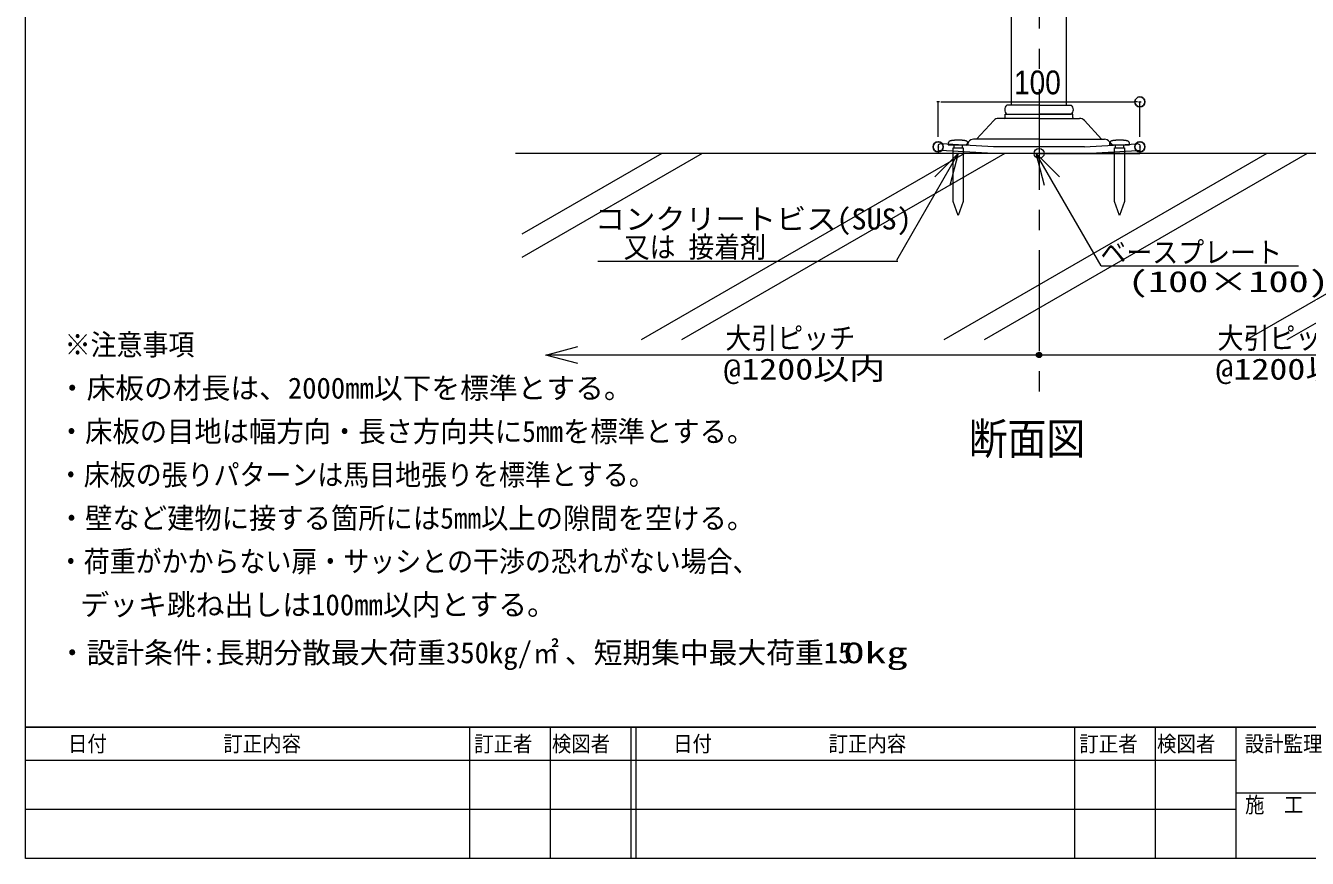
# Model space of a CAD drawing. Units: millimetres, scale not verified. Extents: x -4131 to 4169, y -981 to 998.
# Drawn here: x 2169 to 2804, y -981 to -568 of the extents above; entities that cross this region are included whole.
import ezdxf
from ezdxf.enums import TextEntityAlignment as Align

# ---------------------------------------------------------------- set-up
doc = ezdxf.new("R2010")
doc.units = ezdxf.units.MM
doc.header["$LTSCALE"] = 10
doc.header["$PDMODE"] = 32
doc.header["$PDSIZE"] = 5
doc.linetypes.add('CHAIN1', pattern=[8, 5, -1, 1, -1])
doc.linetypes.add('DASHED1', pattern=[1.8, 1.2, -0.6])
for name, color, linetype, lineweight in [('0-0_図枠', 7, 'Continuous', 9), ('0-2_文字', 4, 'Continuous', 9), ('0-3_寸法', 7, 'Continuous', 9), ('0-4_一般', 4, 'Continuous', 9), ('0-5_ビス', 2, 'Continuous', 9), ('0-6_0', 7, 'Continuous', 9), ('0-B_束', 4, 'Continuous', 9)]:
    doc.layers.add(name, color=color, linetype=linetype, lineweight=lineweight)
doc.layers.add('0-7_DEFPOINTS', color=7, linetype='Continuous')
doc.styles.add('ＭＳ ゴシック', font='')
doc.styles.add('ＭＳ Ｐゴシック', font='')
doc.styles.get('ＭＳ ゴシック').set_extended_font_data('MS Gothic')
doc.styles.get('ＭＳ Ｐゴシック').set_extended_font_data('MS PGothic')

# ---------------------------------------------------------------- blocks, each defined once
blk = doc.blocks.new('グループ-35-1')
at = {"layer": '0-4_一般'}
for p, q in [((-20, 149), (-20, 163)), ((20, 163), (20, 149))]:
    blk.add_line(p, q, dxfattribs=at)
for points in [[(-46.1, 178.6), (-46.8, 177.7), (-47.5, 176.8), (-48, 175.8), (-48.5, 174.8), (-49, 173.8), (-49.3, 172.7), (-49.6, 171.7), (-49.8, 170.7), (-49.9, 169.6), (-50, 168.6), (-50, 168), (-50, 167.8), (-50, 167.5), (-50, 167.3), (-50, 167), (-50, 166.8), (-50, 166.6), (-50, 166.3), (-50, 166.1), (-50, 165.8), (-50, 165.6), (-50, 165.3), (-50, 165.1), (-50, 164.9), (-50, 164.6), (-50, 164.4), (-50, 164.1), (-50, 163.9), (-50, 163.7), (-50, 163.4), (-50, 163.2), (-48.8, 163), (-44.1, 163), (-39.4, 163), (-34.7, 163), (-30, 163), (-25.3, 163), (-20.6, 163), (-15.9, 163)], [(-8.5, 186.8), (-10.9, 186.7), (-13.2, 186.6), (-15.6, 186.4), (-17.9, 186.2), (-20.3, 185.9), (-22.6, 185.7), (-25, 185.4), (-25.5, 185.3), (-26, 185.3), (-26.6, 185.2), (-27.1, 185.1), (-27.6, 185.1), (-28.1, 185), (-28.6, 184.9), (-29.2, 184.9), (-29.7, 184.8), (-30.2, 184.7), (-30.7, 184.7), (-31.2, 184.6), (-31.7, 184.5), (-32.3, 184.5), (-32.8, 184.4), (-33.3, 184.3), (-33.8, 184.3), (-34.3, 184.2), (-34.9, 184.1), (-35.4, 184.1), (-35.9, 184), (-36.8, 183.9), (-37.8, 183.7), (-38.8, 183.4), (-39.8, 183), (-40.8, 182.6), (-41.8, 182.1), (-42.7, 181.5), (-43.6, 180.9), (-44.5, 180.2), (-45.3, 179.4), (-46.1, 178.6)], [(-15.9, 163), (-11.2, 163), (-6.5, 163), (-1.8, 163), (2.9, 163), (7.6, 163), (12.4, 163), (17.1, 163), (21.8, 163), (26.5, 163), (31.2, 163), (35.9, 163), (40.6, 163), (45.3, 163), (50, 163), (50, 163)], [(39.5, 183.1), (38.5, 183.5), (37.5, 183.7), (36.5, 183.9), (35.8, 184), (35.3, 184.1), (34.7, 184.2), (34.2, 184.2), (33.7, 184.3), (33.2, 184.4), (32.7, 184.4), (32.1, 184.5), (31.6, 184.6), (31.1, 184.6), (30.6, 184.7), (30.1, 184.8), (29.5, 184.8), (29, 184.9), (28.5, 185), (28, 185), (27.5, 185.1), (26.9, 185.2), (26.4, 185.2), (25.9, 185.3), (25.4, 185.4), (24.4, 185.5), (22.1, 185.8), (19.7, 186), (17.4, 186.2), (15, 186.4), (12.6, 186.6), (10.3, 186.7), (7.9, 186.8), (5.6, 186.9), (3.2, 187), (0.9, 187), (-1.5, 187), (-3.8, 187), (-6.2, 186.9), (-8.5, 186.8)], [(50, 163), (50, 163.2), (50, 163.5), (50, 163.7), (50, 164), (50, 164.2), (50, 164.4), (50, 164.7), (50, 164.9), (50, 165.2), (50, 165.4), (50, 165.6), (50, 165.9), (50, 166.1), (50, 166.4), (50, 166.6), (50, 166.9), (50, 167.1), (50, 167.3), (50, 167.6), (50, 167.8), (50, 168.1), (50, 168.9), (49.9, 169.9), (49.8, 170.9), (49.5, 172), (49.2, 173), (48.9, 174), (48.4, 175.1), (47.9, 176), (47.3, 177), (46.6, 177.9), (45.9, 178.8), (45.1, 179.6), (44.3, 180.4), (43.4, 181.1), (42.5, 181.7), (41.5, 182.2), (40.5, 182.7), (39.5, 183.1)]]:
    blk.add_lwpolyline(points, dxfattribs=at)
blk.add_lwpolyline([(25, 149), (25, -118), (0, -187), (-25, -118), (-25, 149)], close=True, dxfattribs=at)
blk = doc.blocks.new('シンボル-22')
at = {"layer": '0-4_一般'}
blk.add_blockref('グループ-35-1', (0, 0), dxfattribs=at)
blk = doc.blocks.new('グループ-71-1')
at = {"layer": '0-4_一般', "color": 1}
blk.add_point((27538, -3395.4), dxfattribs=at)
at = {"layer": '0-5_ビス'}
for p in [(27136.8, -3516.4), (27936.8, -3516.4)]:
    blk.add_blockref('シンボル-22', p, dxfattribs=at)
blk = doc.blocks.new('グループ-206-1')
at = {"layer": '0-B_束'}
for p, q in [((27459, -1765.4), (27459, -1956.1)), ((27538, -1765.4), (27459, -1765.4)), ((27538, -1765.4), (27617, -1765.4)), ((27617, -1765.4), (27617, -1956.1)), ((27448, -1990.8), (27413.1, -2040)), ((27628.1, -1990.8), (27663, -2040)), ((27402, -3155.4), (27402, -2074.7)), ((27674, -3155.4), (27674, -2074.7)), ((27538, -3155.4), (27378, -3155.4)), ((27538, -3155.4), (27698, -3155.4)), ((27228, -3325.4), (27313.5, -3231.8)), ((27538, -3221.4), (27337.1, -3221.4)), ((27370, -3216.4), (27370, -3201.4)), ((27370, -3201.4), (27538, -3201.4)), ((27538, -3201.4), (27698, -3201.4)), ((27706, -3201.4), (27538, -3201.4)), ((27538, -3221.4), (27738.9, -3221.4)), ((27706, -3216.4), (27706, -3201.4)), ((27848, -3325.4), (27762.6, -3231.8)), ((27038, -3353.4), (27038, -3395.4)), ((27188.4, -3337.5), (27174.3, -3355.4)), ((27538, -3325.4), (27213.5, -3325.4)), ((27538, -3325.4), (27862.5, -3325.4)), ((27763, -3363.4), (27538, -3363.4)), ((27763, -3363.4), (28023.1, -3348.4)), ((27887.6, -3337.5), (27901.7, -3355.4)), ((28038, -3353.4), (28038, -3395.4)), ((27538, -3395.4), (27038, -3395.4)), ((27311.2, -3395.3), (27051.1, -3380.3)), ((27538, -3395.4), (28038, -3395.4)), ((27764.9, -3395.3), (28024.9, -3380.3))]:
    blk.add_line(p, q, dxfattribs=at)
blk.add_lwpolyline([(27538, -3363.4), (27313, -3363.4), (27053, -3348.4)], dxfattribs=at)
for centre, radius, start, end in [((27399, -1956.1), 60, 324.65985, 0), ((27677, -1956.1), 60, 180, 215.34015), ((27462, -2074.7), 60, 144.65975, 179.99995), ((27614, -2074.7), 60, 0.00005, 35.34025), ((27399.5, -3178.4), 31.4, 133.00287, 226.99713), ((27676.6, -3178.4), 31.4, 313.00287, 46.99713), ((27337.1, -3253.4), 32, 90, 137.5895), ((27365, -3216.4), 5, 270, 0), ((27711, -3216.4), 5, 180, 270), ((27738.9, -3253.4), 32, 42.4105, 90), ((27051.8, -3369.6), 21.3, 86.70166, 130.18983), ((27213.5, -3357.4), 32, 90, 141.70984), ((27862.5, -3357.4), 32, 38.29016, 90), ((28024.3, -3369.6), 21.3, 49.81017, 93.29834), ((27051.8, -3401.6), 21.3, 91.85444, 130.18983), ((28024.3, -3401.6), 21.3, 49.81017, 88.14556)]:
    blk.add_arc(centre, radius, start, end, dxfattribs=at)
blk = doc.blocks.new('グループ-207-1')
at = {"layer": '0-B_束'}
for p, q in [((27428.3, -1676.7), (27448, -1665.4)), ((27428.3, -1765.4), (27428.3, -1676.7)), ((27628, -1665.4), (27448, -1665.4)), ((27483.2, -1765.4), (27483.2, -1676.7)), ((27592.9, -1765.4), (27592.9, -1676.7)), ((27647.7, -1676.7), (27628, -1665.4)), ((27647.7, -1765.4), (27647.7, -1676.7)), ((27647.7, -1765.4), (27428.3, -1765.4))]:
    blk.add_line(p, q, dxfattribs=at)
blk.add_lwpolyline([(27647.7, -1676.7), (27647.7, -1765.4), (27428.3, -1765.4), (27428.3, -1676.7), (27448, -1665.4), (27628, -1665.4)], close=True, dxfattribs=at)
for centre, radius, start, end in [((27455.8, -1724.2), 54.9, 60.00001, 119.99999), ((27538, -1803.3), 138, 66.57346, 113.42654), ((27620.3, -1724.2), 54.9, 60.00001, 119.99999)]:
    blk.add_arc(centre, radius, start, end, dxfattribs=at)
blk = doc.blocks.new('グループ-208-1')
at = {"layer": '0-B_束'}
for p, q in [((27478, -1007.6), (27488, -999.4)), ((27478, -1007.6), (27598, -1007.6)), ((27478, -1007.6), (27478, -1089.6)), ((27488, -999.4), (27588, -999.4)), ((27488, -1007.6), (27488, -1089.6)), ((27588, -999.4), (27598, -1007.6)), ((27588, -1007.6), (27588, -1089.6)), ((27598, -1007.6), (27598, -1089.6)), ((27478, -1281.6), (27478, -1662.5)), ((27488, -1281.6), (27488, -1662.5)), ((27588, -1281.6), (27588, -1662.5)), ((27598, -1281.6), (27598, -1662.5))]:
    blk.add_line(p, q, dxfattribs=at)
blk = doc.blocks.new('グループ-209-1')
at = {"layer": '0-B_束'}
for p, q in [((27408, -1180.4), (27408, -1205.4)), ((27668, -1180.4), (27408, -1180.4)), ((27668, -1205.4), (27668, -1180.4))]:
    blk.add_line(p, q, dxfattribs=at)
blk = doc.blocks.new('グループ-210-1')
at = {"layer": '0-B_束'}
for p, q in [((27428.3, -1305.4), (27428.3, -1335)), ((27483.2, -1305.4), (27483.2, -1335)), ((27592.9, -1305.4), (27592.9, -1335)), ((27647.7, -1305.4), (27647.7, -1335)), ((27428.3, -1335), (27448, -1346.4)), ((27628, -1346.4), (27448, -1346.4)), ((27647.7, -1335), (27628, -1346.4))]:
    blk.add_line(p, q, dxfattribs=at)
for centre, radius, start, end in [((27455.8, -1287.5), 54.9, 240.00001, 299.99999), ((27538, -1208.4), 138, 246.57346, 293.42654), ((27620.3, -1287.5), 54.9, 240.00001, 299.99999)]:
    blk.add_arc(centre, radius, start, end, dxfattribs=at)
blk = doc.blocks.new('グループ-211-1')
at = {"layer": '0-B_束'}
for p, q in [((27018, -1227.9), (27018, -1195.4)), ((27021, -1195.4), (27018, -1195.4)), ((27338, -1195.4), (27021, -1195.4)), ((27024.5, -1198.4), (27051.5, -1198.4)), ((27338, -1205.4), (27037.5, -1205.4)), ((27055, -1195.4), (27061, -1195.4)), ((27064.5, -1198.4), (27068, -1198.4)), ((27068, -1198.4), (27068, -1205.4)), ((27338, -1198.4), (27068, -1198.4)), ((27338, -1195.4), (27338, -1205.4)), ((27035.5, -1232.9), (27023, -1232.9)), ((27035.5, -1222.9), (27035.5, -1207.4))]:
    blk.add_line(p, q, dxfattribs=at)
for centre, radius, start, end in [((27021.5, -1196.9), 1.5, 0, 90), ((27024.5, -1196.9), 1.5, 180, 270), ((27037.5, -1207.4), 2, 90, 180), ((27051.5, -1196.9), 1.5, 270, 0), ((27054.5, -1196.9), 1.5, 90, 180), ((27061.5, -1196.9), 1.5, 0, 90), ((27064.5, -1196.9), 1.5, 180, 270), ((27023, -1227.9), 5, 180, 270), ((27035.5, -1227.9), 5, 60.20343, 90), ((27035.5, -1227.9), 5, 270, 299.79657)]:
    blk.add_arc(centre, radius, start, end, dxfattribs=at)
at = {"layer": '0-B_束', "linetype": 'DASHED1'}
blk.add_arc((27035.5, -1227.9), 5, 299.79657, 60.20343, dxfattribs=at)
blk = doc.blocks.new('グループ-212-1')
at = {"layer": '0-B_束'}
for p, q in [((27738, -1195.4), (27738, -1205.4)), ((27738, -1195.4), (28055, -1195.4)), ((27738, -1198.4), (28008, -1198.4)), ((27738, -1205.4), (28038.5, -1205.4)), ((28011.5, -1198.4), (28008, -1198.4)), ((28008, -1198.4), (28008, -1205.4)), ((28021, -1195.4), (28015, -1195.4)), ((28051.5, -1198.4), (28024.5, -1198.4)), ((28055, -1195.4), (28058, -1195.4)), ((28058, -1227.9), (28058, -1195.4)), ((28040.5, -1222.9), (28040.5, -1207.4)), ((28040.5, -1232.9), (28053, -1232.9))]:
    blk.add_line(p, q, dxfattribs=at)
for centre, radius, start, end in [((28011.5, -1196.9), 1.5, 270, 0), ((28014.5, -1196.9), 1.5, 90, 180), ((28021.5, -1196.9), 1.5, 0, 90), ((28024.5, -1196.9), 1.5, 180, 270), ((28038.5, -1207.4), 2, 0, 90), ((28051.5, -1196.9), 1.5, 270, 0), ((28054.5, -1196.9), 1.5, 90, 180), ((28040.5, -1227.9), 5, 90, 119.79657), ((28040.5, -1227.9), 5, 240.20343, 270), ((28053, -1227.9), 5, 270, 0)]:
    blk.add_arc(centre, radius, start, end, dxfattribs=at)
at = {"layer": '0-B_束', "linetype": 'DASHED1'}
blk.add_arc((28040.5, -1227.9), 5, 119.79657, 240.20343, dxfattribs=at)
blk = doc.blocks.new('グループ-213-1')
at = {"layer": '0-B_束', "color": 7, "linetype": 'CHAIN1'}
for p, q in [((27408, -1221.4), (27408, -1246.4)), ((27668, -1221.4), (27408, -1221.4)), ((27668, -1246.4), (27408, -1246.4)), ((27668, -1246.4), (27668, -1221.4))]:
    blk.add_line(p, q, dxfattribs=at)
blk = doc.blocks.new('グループ-214-1')
at = {"layer": '0-B_束'}
for p, q in [((27038, -1205.4), (27038, -1285.4)), ((27038, -1285.4), (27058, -1305.4)), ((27058, -1305.4), (28018, -1305.4)), ((28038, -1285.4), (28018, -1305.4))]:
    blk.add_line(p, q, dxfattribs=at)
at = {"layer": '0-B_束', "linetype": 'DASHED1'}
for p, q in [((27470.5, -1205.4), (27408, -1205.4)), ((27605.5, -1205.4), (27864, -1205.4))]:
    blk.add_line(p, q, dxfattribs=at)
at = {"layer": '0-B_束', "color": 7, "linetype": 'DASHED1'}
for p, q in [((27472, -1185.4), (27472, -1203.9)), ((27479.5, -1185.4), (27472, -1185.4)), ((27478, -1346.4), (27478, -1180.4)), ((27479.5, -1211.4), (27479.5, -1185.4)), ((27596.5, -1185.4), (27604, -1185.4)), ((27596.5, -1211.4), (27596.5, -1185.4)), ((27598, -1346.4), (27598, -1180.4)), ((27604, -1185.4), (27604, -1203.9)), ((27038, -1221.4), (27469.5, -1221.4)), ((28038, -1221.4), (27606.5, -1221.4))]:
    blk.add_line(p, q, dxfattribs=at)
at = {"layer": '0-B_束'}
blk.add_lwpolyline([(27038, -1205.4), (28038, -1205.4), (28038, -1285.4)], dxfattribs=at)
at = {"layer": '0-B_束', "linetype": 'DASHED1'}
for centre, start, end in [((27470.5, -1203.9), 270, 0), ((27605.5, -1203.9), 180, 270)]:
    blk.add_arc(centre, 1.5, start, end, dxfattribs=at)
at = {"layer": '0-B_束', "color": 7, "linetype": 'DASHED1'}
for centre, start, end in [((27469.5, -1211.4), 270, 0), ((27606.5, -1211.4), 180, 270)]:
    blk.add_arc(centre, 10, start, end, dxfattribs=at)
at = {"layer": '0-B_束'}
for name in ['グループ-211-1', 'グループ-209-1', 'グループ-212-1', 'グループ-213-1', 'グループ-210-1']:
    blk.add_blockref(name, (0, 0), dxfattribs=at)
blk = doc.blocks.new('グループ-215-1')
at = {"layer": '0-B_束'}
for p, q in [((27428.3, -1121.7), (27448, -1110.4)), ((27428.3, -1169), (27428.3, -1121.7)), ((27448, -1110.4), (27538, -1110.4)), ((27483.2, -1180.4), (27483.2, -1121.7)), ((27628, -1110.4), (27538, -1110.4)), ((27592.9, -1180.4), (27592.9, -1121.7)), ((27647.7, -1121.7), (27628, -1110.4)), ((27647.7, -1169), (27647.7, -1121.7)), ((27408, -1180.4), (27408, -1205.4)), ((27538, -1180.4), (27408, -1180.4)), ((27428.3, -1169), (27448, -1180.4)), ((27428.3, -1180.4), (27538, -1180.4)), ((27538, -1180.4), (27668, -1180.4)), ((27647.7, -1180.4), (27538, -1180.4)), ((27647.7, -1169), (27628, -1180.4)), ((27668, -1180.4), (27668, -1205.4))]:
    blk.add_line(p, q, dxfattribs=at)
for points in [[(27538, -1180.4), (27428.3, -1180.4), (27538, -1180.4)], [(27538, -1180.4), (27647.7, -1180.4), (27538, -1180.4)]]:
    blk.add_lwpolyline(points, dxfattribs=at)
for centre, radius, start, end in [((27455.8, -1169.2), 54.9, 60.00001, 119.99999), ((27538, -1248.3), 138, 90, 113.42654), ((27538, -1248.3), 138, 66.57346, 90), ((27620.3, -1169.2), 54.9, 60.00001, 119.99999), ((27455.8, -1121.5), 54.9, 240.00001, 299.99999), ((27538, -1042.4), 138, 246.57346, 270), ((27538, -1042.4), 138, 270, 293.42654), ((27620.3, -1121.5), 54.9, 240.00001, 299.99999)]:
    blk.add_arc(centre, radius, start, end, dxfattribs=at)
blk = doc.blocks.new('グループ-216-1')
at = {"layer": '0-B_束'}
for name in ['グループ-208-1', 'グループ-215-1', 'グループ-214-1', 'グループ-207-1', 'グループ-206-1']:
    blk.add_blockref(name, (0, 0), dxfattribs=at)
blk = doc.blocks.new('_DOT')
at = {"layer": '0-6_0'}
for p, q in [((-5, 0), (-10, 0)), ((-2.5, 0), (2.5, 0))]:
    blk.add_line(p, q, dxfattribs=at)

msp = doc.modelspace()

# ---------------------------------------------------------------- hatches: boundary and pattern name
at = {"layer": '0-3_寸法'}
msp.add_hatch(color=256, dxfattribs=at).paths.add_polyline_path([(2672.75, -731.14, 1), (2670.16, -731.14, 1)])

# ---------------------------------------------------------------- linework, layer by layer
at = {"layer": '0-0_図枠'}
for p, q in [((2389.05, -915.79), (2389.05, -980.79)), ((2429.05, -915.79), (2429.05, -980.79)), ((2469.05, -915.79), (2469.05, -980.79)), ((2471.55, -915.79), (2471.55, -980.79)), ((2689.05, -915.79), (2689.05, -980.79)), ((2729.05, -915.79), (2729.05, -980.79)), ((2769.05, -915.79), (2769.05, -980.79)), ((2169.05, -932.04), (2769.05, -932.04)), ((2769.05, -948.29), (3119.05, -948.29)), ((2169.05, -956.42), (2769.05, -956.42))]:
    msp.add_line(p, q, dxfattribs=at)
at = {"layer": '0-0_図枠', "color": 5}
for points in [[(2169.05, 384.21), (4169.05, 384.21), (4169.05, -915.79), (2169.05, -915.79)], [(2169.05, -915.79), (4169.05, -915.79), (4169.05, -980.79), (2169.05, -980.79)]]:
    msp.add_lwpolyline(points, close=True, dxfattribs=at)
at = {"layer": '0-2_文字'}
for p, q in [((2600.89, -684.03), (2631.43, -631.14)), ((2702.17, -686.94), (2669.95, -631.14)), ((2601.4, -684.82), (2452.72, -684.82)), ((2702.17, -686.94), (2800.15, -686.94))]:
    msp.add_line(p, q, dxfattribs=at)
for points in [[(2619.81, -642.76), (2631.43, -631.14), (2627.17, -647.01)], [(2674.2, -647.01), (2669.95, -631.14), (2681.57, -642.76)]]:
    msp.add_lwpolyline(points, dxfattribs=at)
at = {"layer": '0-3_寸法'}
for p, q in [((2621.45, -622.88), (2621.45, -605.59)), ((2623.96, -605.59), (2718.95, -605.59)), ((2721.45, -622.88), (2721.45, -605.59))]:
    msp.add_line(p, q, dxfattribs=at)
at = {"layer": '0-3_寸法', "color": 4}
msp.add_line((2926.95, -731.14), (2426.95, -731.14), dxfattribs=at)
msp.add_lwpolyline([(2442.83, -735.39), (2426.95, -731.14), (2442.83, -726.88)], dxfattribs=at)
at = {"layer": '0-3_寸法'}
msp.add_circle((2671.45, -731.14), 1.29, dxfattribs=at)
at = {"layer": '0-4_一般', "linetype": 'CHAIN1'}
msp.add_line((2671.45, -359.19), (2671.45, -756.55), dxfattribs=at)
at = {"layer": '0-4_一般', "color": 3}
msp.add_line((2944.02, -631.14), (2411.95, -631.14), dxfattribs=at)
at = {"layer": '0-4_一般'}
for p, q in [((2484.45, -631.14), (2415.05, -671.21)), ((2504.45, -631.14), (2415.05, -682.76)), ((2634.45, -631.14), (2474.24, -723.64)), ((2654.45, -631.14), (2494.24, -723.64)), ((2784.45, -631.14), (2624.24, -723.64)), ((2804.45, -631.14), (2644.24, -723.64)), ((2934.45, -631.14), (2774.24, -723.64)), ((2941.05, -638.88), (2794.24, -723.64))]:
    msp.add_line(p, q, dxfattribs=at)
at = {"layer": '0-7_DEFPOINTS'}
for p in [(2721.45, -605.59), (2621.45, -627.88), (2721.45, -627.88)]:
    msp.add_point(p, dxfattribs=at)

# ---------------------------------------------------------------- block references
at = {"layer": '0-3_寸法', "xscale": 0.2503723, "yscale": 0.2503723, "rotation": 180}
msp.add_blockref('_DOT', (2621.45, -605.59), dxfattribs=at)
at = {"layer": '0-3_寸法', "xscale": 0.2503723, "yscale": 0.2503723}
msp.add_blockref('_DOT', (2721.45, -605.59), dxfattribs=at)
at = {"layer": '0-5_ビス', "xscale": 0.1, "yscale": 0.1}
msp.add_blockref('グループ-71-1', (-82.35, -291.6), dxfattribs=at)
at = {"layer": '0-B_束', "xscale": 0.1, "yscale": 0.1}
msp.add_blockref('グループ-216-1', (-82.35, -291.6), dxfattribs=at)

# ---------------------------------------------------------------- texts
at = {"layer": '0-0_図枠', "style": 'ＭＳ ゴシック', "width": 0.9}
for s, p in [('日付\u3000\u3000\u3000\u3000\u3000\u3000訂正内容', (2190.03, -930.21)), ('訂正者\u3000検図者', (2391.4, -930.25)), ('日付\u3000\u3000\u3000\u3000\u3000\u3000訂正内容', (2490.03, -930.21)), ('訂正者\u3000検図者', (2691.4, -930.25)), ('設計監理', (2773.43, -930.25)), ('施\u3000工', (2773.55, -960.48))]:
    msp.add_text(s, height=7.845, dxfattribs=at).set_placement(p, align=Align.BOTTOM_LEFT)
at = {"layer": '0-2_文字', "style": 'ＭＳ ゴシック'}
for s, height, width, p in [('コンクリートビス(SUS)', 10.45, 1.05, (2451.28, -672.02)), ('\u3000又は 接着剤', 10.45, 0.9, (2452.72, -685.92)), ('ベースプレート', 10.48, 0.9, (2701.86, -688.58)), ('(100×100)', 10.45, 1.4, (2715.56, -703.05)), ('※注意事項', 10.48, 0.9, (2188.38, -734.37)), ('・床板の目地は幅方向・長さ方向共に5mmを標準とする。', 10.45, 0.95, (2185.01, -777.38)), ('断面図', 15.69, 0.9, (2636.58, -785.13)), ('・床板の張りパターンは馬目地張りを標準とする。', 10.48, 0.9, (2185.01, -798.89)), ('・壁など建物に接する箇所には5mm以上の隙間を空ける。', 10.45, 0.95, (2185.01, -820.38)), ('・荷重がかからない扉・サッシとの干渉の恐れがない場合、', 10.48, 0.9, (2185.01, -841.84)), ('㎡', 10.48, 0.9, (2420.6, -887.13)), ('0kg', 10.48, 1.5, (2574.36, -887.13))]:
    msp.add_text(s, height=height, dxfattribs=dict(at, width=width)).set_placement(p, align=Align.BOTTOM_LEFT)
for s, height, p in [('・床板の材長は、2000mm以下を標準とする。', 10.45, (2185.01, -755.88)), (' デッキ跳ね出しは100mm以内とする。', 10.48, (2189.05, -863.36)), ('・設計条件:長期分散最大荷重350kg/', 10.45, (2185.01, -887.13)), ('、短期集中最大荷重15', 10.45, (2436.4, -887.13))]:
    msp.add_text(s, height=height, dxfattribs=at).set_placement(p, align=Align.BOTTOM_LEFT)
at = {"layer": '0-3_寸法', "style": 'ＭＳ Ｐゴシック', "width": 0.9}
msp.add_text('100', height=11.8, dxfattribs=at).set_placement((2659.05, -605.36), align=Align.BOTTOM_LEFT)
at = {"layer": '0-3_寸法', "color": 4, "style": 'ＭＳ ゴシック'}
for s, width, p in [('大引ピッチ', 0.9, (2515.93, -731.08)), ('大引ピッチ', 0.9, (2759.93, -731.08)), ('@1200以内', 1.25, (2514.92, -746.48)), ('@1200以内', 1.25, (2758.92, -746.48))]:
    msp.add_text(s, height=10.48, dxfattribs=dict(at, width=width)).set_placement(p, align=Align.BOTTOM_LEFT)

doc.saveas('drawing.dxf')
